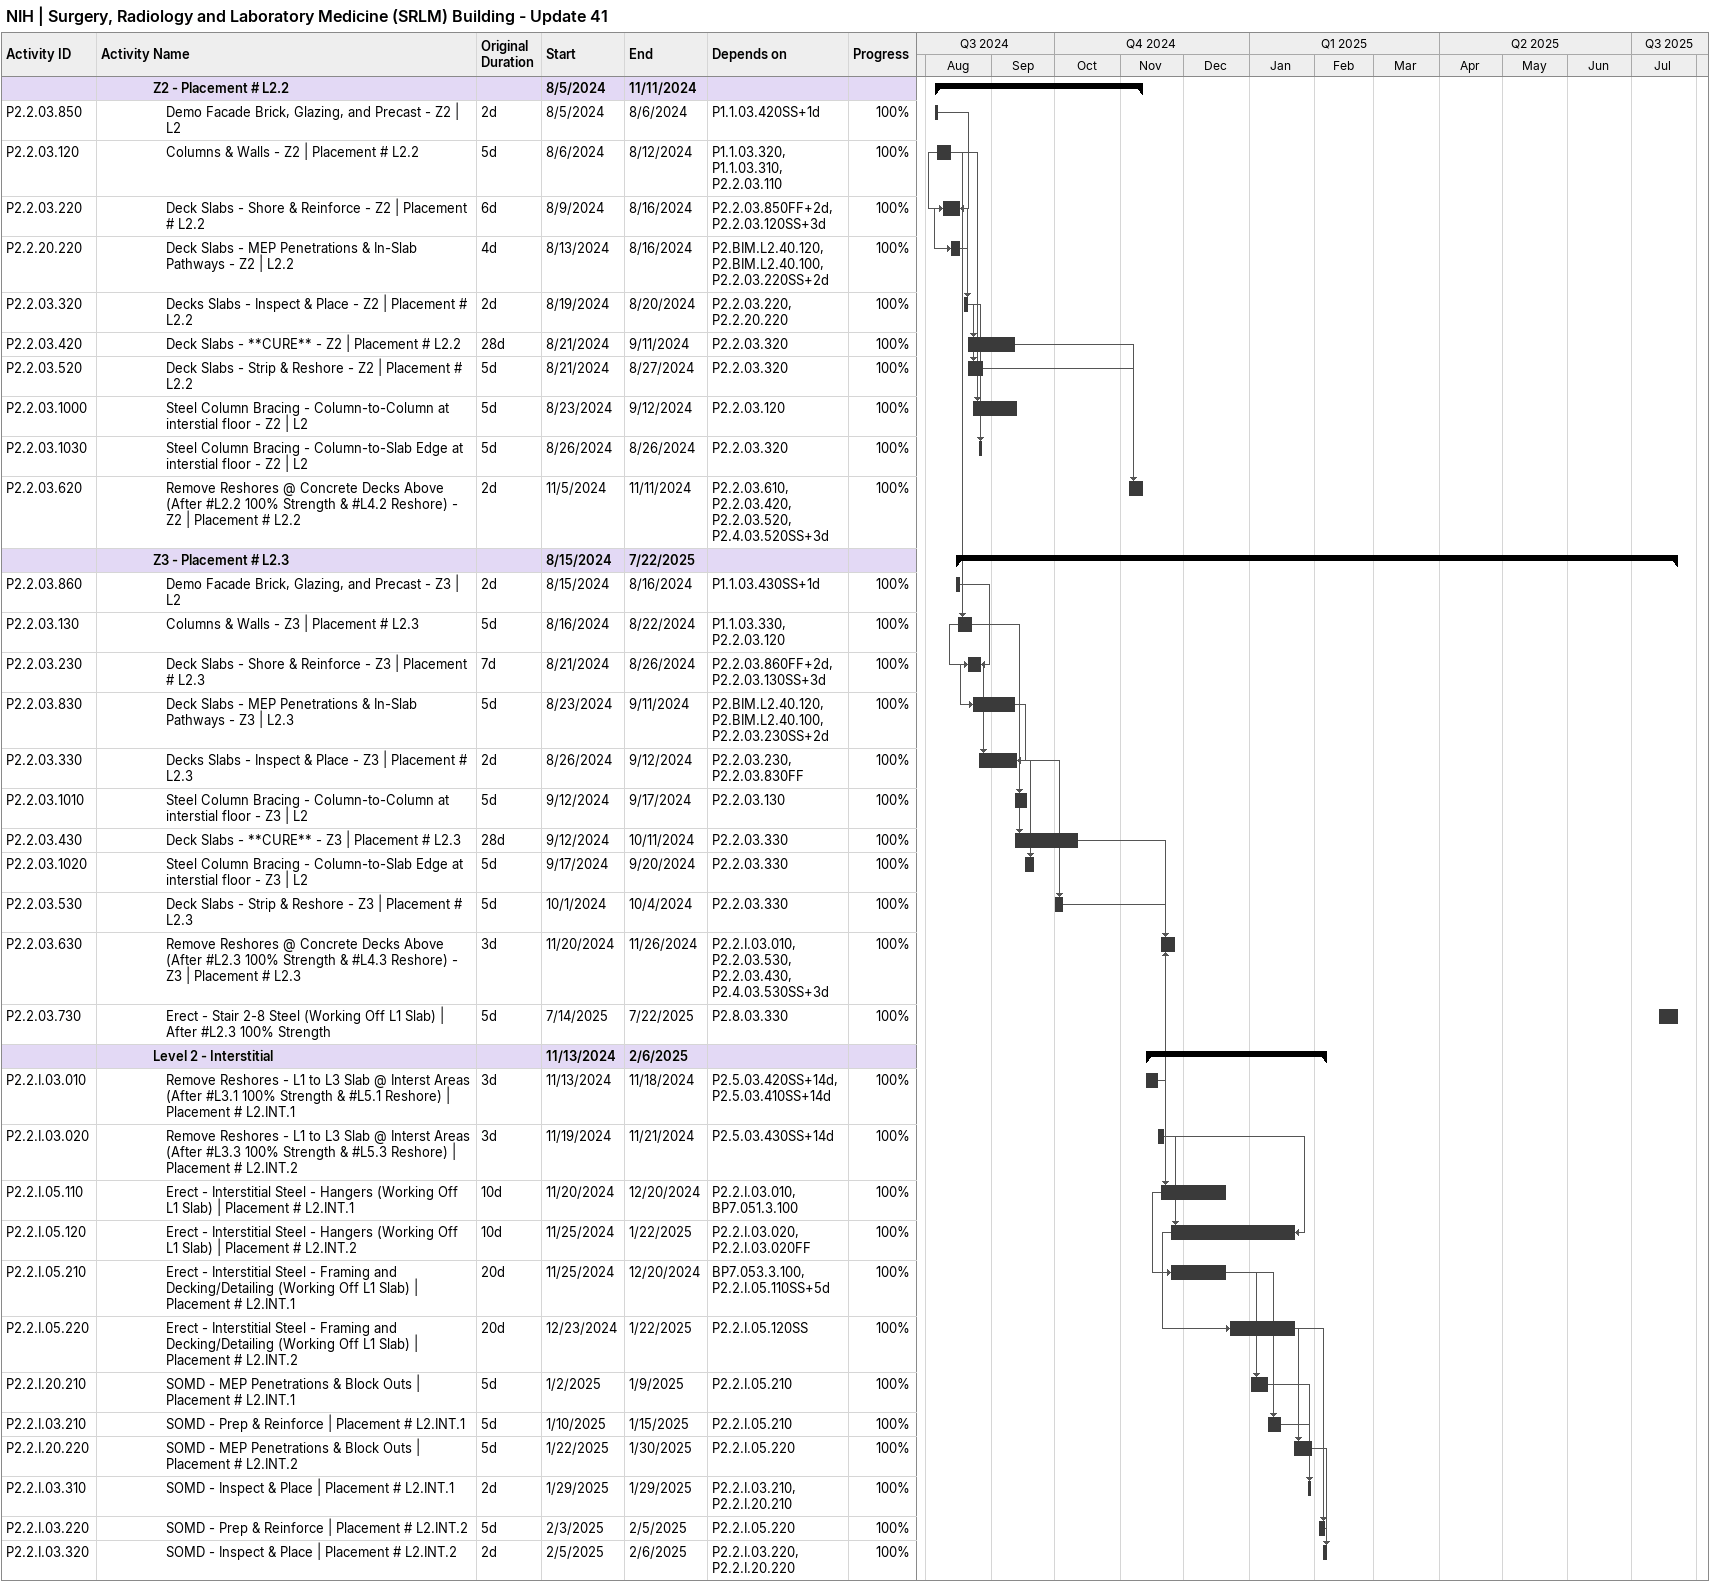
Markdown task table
NIH | Surgery, Radiology and Laboratory Medicine (SRLM) Building - Update 41

| ID | Level | Task | Original duration | Start | Finish | Predecessors | % complete |
|---|---|---|---|---|---|---|---|
|  | 5 | **Z2 - Placement # L2.2** |  | 2024-08-05 | 2024-11-11 |  |  |
| P2.2.03.850 | 6 | Demo Facade Brick, Glazing, and Precast - Z2 \| L2 | 2d | 2024-08-05 | 2024-08-06 | P1.1.03.420SS+1d | 100 |
| P2.2.03.120 | 6 | Columns & Walls - Z2 \| Placement # L2.2 | 5d | 2024-08-06 | 2024-08-12 | P1.1.03.320, P1.1.03.310, P2.2.03.110 | 100 |
| P2.2.03.220 | 6 | Deck Slabs - Shore & Reinforce - Z2 \| Placement # L2.2 | 6d | 2024-08-09 | 2024-08-16 | P2.2.03.850FF+2d, P2.2.03.120SS+3d | 100 |
| P2.2.20.220 | 6 | Deck Slabs - MEP Penetrations & In-Slab Pathways - Z2 \| L2.2 | 4d | 2024-08-13 | 2024-08-16 | P2.BIM.L2.40.120, P2.BIM.L2.40.100, P2.2.03.220SS+2d | 100 |
| P2.2.03.320 | 6 | Decks Slabs - Inspect & Place - Z2 \| Placement # L2.2 | 2d | 2024-08-19 | 2024-08-20 | P2.2.03.220, P2.2.20.220 | 100 |
| P2.2.03.420 | 6 | Deck Slabs - **CURE** - Z2 \| Placement # L2.2 | 28d | 2024-08-21 | 2024-09-11 | P2.2.03.320 | 100 |
| P2.2.03.520 | 6 | Deck Slabs - Strip & Reshore - Z2 \| Placement # L2.2 | 5d | 2024-08-21 | 2024-08-27 | P2.2.03.320 | 100 |
| P2.2.03.1000 | 6 | Steel Column Bracing - Column-to-Column at interstial floor - Z2 \| L2 | 5d | 2024-08-23 | 2024-09-12 | P2.2.03.120 | 100 |
| P2.2.03.1030 | 6 | Steel Column Bracing - Column-to-Slab Edge at interstial floor - Z2 \| L2 | 5d | 2024-08-26 | 2024-08-26 | P2.2.03.320 | 100 |
| P2.2.03.620 | 6 | Remove Reshores @ Concrete Decks Above (After #L2.2 100% Strength & #L4.2 Reshore) - Z2 \| Placement # L2.2 | 2d | 2024-11-05 | 2024-11-11 | P2.2.03.610, P2.2.03.420, P2.2.03.520, P2.4.03.520SS+3d | 100 |
|  | 5 | **Z3 - Placement # L2.3** |  | 2024-08-15 | 2025-07-22 |  |  |
| P2.2.03.860 | 6 | Demo Facade Brick, Glazing, and Precast - Z3 \| L2 | 2d | 2024-08-15 | 2024-08-16 | P1.1.03.430SS+1d | 100 |
| P2.2.03.130 | 6 | Columns & Walls - Z3 \| Placement # L2.3 | 5d | 2024-08-16 | 2024-08-22 | P1.1.03.330, P2.2.03.120 | 100 |
| P2.2.03.230 | 6 | Deck Slabs - Shore & Reinforce - Z3 \| Placement # L2.3 | 7d | 2024-08-21 | 2024-08-26 | P2.2.03.860FF+2d, P2.2.03.130SS+3d | 100 |
| P2.2.03.830 | 6 | Deck Slabs - MEP Penetrations & In-Slab Pathways - Z3 \| L2.3 | 5d | 2024-08-23 | 2024-09-11 | P2.BIM.L2.40.120, P2.BIM.L2.40.100, P2.2.03.230SS+2d | 100 |
| P2.2.03.330 | 6 | Decks Slabs - Inspect & Place - Z3 \| Placement # L2.3 | 2d | 2024-08-26 | 2024-09-12 | P2.2.03.230, P2.2.03.830FF | 100 |
| P2.2.03.1010 | 6 | Steel Column Bracing - Column-to-Column at interstial floor - Z3 \| L2 | 5d | 2024-09-12 | 2024-09-17 | P2.2.03.130 | 100 |
| P2.2.03.430 | 6 | Deck Slabs - **CURE** - Z3 \| Placement # L2.3 | 28d | 2024-09-12 | 2024-10-11 | P2.2.03.330 | 100 |
| P2.2.03.1020 | 6 | Steel Column Bracing - Column-to-Slab Edge at interstial floor - Z3 \| L2 | 5d | 2024-09-17 | 2024-09-20 | P2.2.03.330 | 100 |
| P2.2.03.530 | 6 | Deck Slabs - Strip & Reshore - Z3 \| Placement # L2.3 | 5d | 2024-10-01 | 2024-10-04 | P2.2.03.330 | 100 |
| P2.2.03.630 | 6 | Remove Reshores @ Concrete Decks Above (After #L2.3 100% Strength & #L4.3 Reshore) - Z3 \| Placement # L2.3 | 3d | 2024-11-20 | 2024-11-26 | P2.2.I.03.010, P2.2.03.530, P2.2.03.430, P2.4.03.530SS+3d | 100 |
| P2.2.03.730 | 6 | Erect - Stair 2-8 Steel (Working Off L1 Slab) \| After #L2.3 100% Strength | 5d | 2025-07-14 | 2025-07-22 | P2.8.03.330 | 100 |
|  | 5 | **Level 2 - Interstitial** |  | 2024-11-13 | 2025-02-06 |  |  |
| P2.2.I.03.010 | 6 | Remove Reshores - L1 to L3 Slab @ Interst Areas (After #L3.1 100% Strength & #L5.1 Reshore) \| Placement # L2.INT.1 | 3d | 2024-11-13 | 2024-11-18 | P2.5.03.420SS+14d, P2.5.03.410SS+14d | 100 |
| P2.2.I.03.020 | 6 | Remove Reshores - L1 to L3 Slab @ Interst Areas (After #L3.3 100% Strength & #L5.3 Reshore) \| Placement # L2.INT.2 | 3d | 2024-11-19 | 2024-11-21 | P2.5.03.430SS+14d | 100 |
| P2.2.I.05.110 | 6 | Erect - Interstitial Steel - Hangers (Working Off L1 Slab) \| Placement # L2.INT.1 | 10d | 2024-11-20 | 2024-12-20 | P2.2.I.03.010, BP7.051.3.100 | 100 |
| P2.2.I.05.120 | 6 | Erect - Interstitial Steel - Hangers (Working Off L1 Slab) \| Placement # L2.INT.2 | 10d | 2024-11-25 | 2025-01-22 | P2.2.I.03.020, P2.2.I.03.020FF | 100 |
| P2.2.I.05.210 | 6 | Erect - Interstitial Steel - Framing and Decking/Detailing (Working Off L1 Slab) \| Placement # L2.INT.1 | 20d | 2024-11-25 | 2024-12-20 | BP7.053.3.100, P2.2.I.05.110SS+5d | 100 |
| P2.2.I.05.220 | 6 | Erect - Interstitial Steel - Framing and Decking/Detailing (Working Off L1 Slab) \| Placement # L2.INT.2 | 20d | 2024-12-23 | 2025-01-22 | P2.2.I.05.120SS | 100 |
| P2.2.I.20.210 | 6 | SOMD - MEP Penetrations & Block Outs \| Placement # L2.INT.1 | 5d | 2025-01-02 | 2025-01-09 | P2.2.I.05.210 | 100 |
| P2.2.I.03.210 | 6 | SOMD - Prep & Reinforce \| Placement # L2.INT.1 | 5d | 2025-01-10 | 2025-01-15 | P2.2.I.05.210 | 100 |
| P2.2.I.20.220 | 6 | SOMD - MEP Penetrations & Block Outs \| Placement # L2.INT.2 | 5d | 2025-01-22 | 2025-01-30 | P2.2.I.05.220 | 100 |
| P2.2.I.03.310 | 6 | SOMD - Inspect & Place \| Placement # L2.INT.1 | 2d | 2025-01-29 | 2025-01-29 | P2.2.I.03.210, P2.2.I.20.210 | 100 |
| P2.2.I.03.220 | 6 | SOMD - Prep & Reinforce \| Placement # L2.INT.2 | 5d | 2025-02-03 | 2025-02-05 | P2.2.I.05.220 | 100 |
| P2.2.I.03.320 | 6 | SOMD - Inspect & Place \| Placement # L2.INT.2 | 2d | 2025-02-05 | 2025-02-06 | P2.2.I.03.220, P2.2.I.20.220 | 100 |
